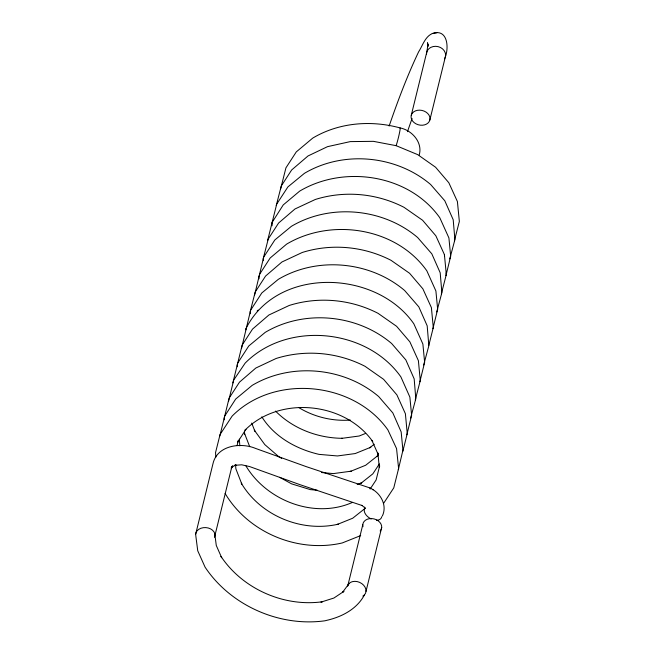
<?xml version="1.0" encoding="UTF-8"?>
<svg xmlns="http://www.w3.org/2000/svg" width="655" height="655" viewBox="0 0 655 655"><rect width="100%" height="100%" fill="white"/><g stroke="black" fill="none" stroke-linecap="round" stroke-linejoin="round"><path stroke-width="0.98" d="M254.598 295.012L263.67 257.161L274.854 239.943L291.369 226.335C330.349 203.189 383.2 208.233 417.628 237.503L431.817 253.829L440.193 272.775L441.879 292.719L436.705 311.96M280.618 188.91L285.932 167.852L296.281 151.903L312.738 138.099C338.922 122.469 371.082 119.98 400.189 127.938C412.06 130.32 422.86 142.479 419.233 154.981M219.826 435.968L229.111 398.15L239.493 382.143L255.835 368.028L276.173 358.457C305.459 349.262 337.8 352.243 365.048 366.325L383.609 379.335L396.897 394.891L405.396 413.731L407.246 433.667L402.776 451.467M232.844 382.913L242.153 345.103L252.527 329.097L268.886 315.006L289.215 305.459C318.486 296.273 350.81 299.253 378.033 313.319L396.602 326.305L409.883 341.861L418.398 360.684L420.264 380.612L415.262 399.918M245.854 329.866L246.075 328.343M272.152 222.25L272.046 225.795M195.657 534.21L212.973 463.724C217.042 445.392 240.639 442.133 255.556 448.421L306.18 466.614L367.111 486.992C378.967 490.3 388.087 504.162 382.348 515.993M214.938 535.471L231.813 466.802L231.338 468.685L232.697 465.811L231.207 467.392L236.111 464.927L234.646 465.312L241.703 464.804L249.678 466.589L300.105 484.708L362.182 505.554L361.74 505.316L364.704 507.65M411.258 115.305L426.741 52.244L428.059 44.196L427.797 46.571L427.527 42.714L427.92 45.187M429.827 120.094A9.588 7.41 13.8 0 0 417.546 110.302A9.588 7.41 13.8 0 0 414.247 122.706A9.588 7.41 13.8 0 0 429.827 120.094L445.359 56.854C449.076 47.07 447.471 28.239 432.316 33.536C424.989 36.705 422.598 45.686 418.602 51.86C407.197 75.923 397.798 100.886 389.127 126.047M347.69 586.184L362.78 524.745M366.014 591.334L381.701 527.455M276.238 205.572L281.282 185.971L291.655 169.972L308.038 155.947L327.533 146.655L350.253 141.611L373.358 141.333L396.128 145.672L417.718 154.637L435.575 167.23L448.839 182.761L457.403 201.535L459.343 221.447L454.398 240.786M267.649 240.426L276.705 204.114L287.905 186.912L304.428 173.329C343.384 150.191 396.201 155.235 430.613 184.489L444.81 200.79L453.194 219.72L454.906 239.673L449.756 258.913M237.11 445.384L238.314 440.61L237.716 442.043L245.969 429.312L244.904 430.269C279.357 395.383 344.653 401.769 372.736 441.576L371.925 440.455L378.181 454.488L377.902 452.957L379.294 467.449L379.663 465.861L376.126 479.951L370.14 489.048M445.932 275.665L450.681 256.277L448.912 237.929L439.824 217.796C409.26 174.549 344.301 164.552 299.687 191.113L283.23 204.933L272.202 222.291M446.161 272.873L446.317 274.502L441.355 293.825M432.898 328.712L437.663 309.332L435.894 290.976L426.847 270.826C396.267 227.555 331.266 217.55 286.628 244.127L270.179 257.972L259.83 273.937L258.872 276.811L259.028 278.842M428.82 345.357L433.291 327.557L431.399 307.629L422.868 288.822L409.588 273.282L391.027 260.322C363.812 246.264 331.52 243.283 302.266 252.47L281.937 261.984L265.57 276.058L255.196 292.056L250.194 311.665L250.357 313.704M419.855 381.759L424.645 362.387L422.884 344.031L413.87 323.857C376.707 270.106 279.014 266.02 246.779 326.976L246.141 328.392M406.82 434.814L411.627 415.442L409.866 397.086L400.885 376.887C366.677 328.392 287.136 320.623 245.166 363.107L233.729 380.023L228.587 401.114M398.314 469.676L402.923 450.263L401.163 431.923L392.844 412.945L378.688 396.553C344.186 367.218 291.246 362.166 252.191 385.361L235.694 399.042L224.559 416.31M407.451 131.671L412.077 118.481M423.654 364.999L428.845 345.774L427.183 325.822L418.823 306.868L404.651 290.517C370.198 261.222 317.315 256.179 278.31 279.341L261.795 292.973L250.628 310.208L241.597 348.067M410.603 418.046L415.81 398.829L414.173 378.877L405.838 359.906L391.665 343.531C357.188 314.22 304.28 309.176 265.25 332.347L248.744 346.004L237.593 363.255M376.879 456.6L378.508 454.12M379.392 463.887L372.842 473.843L360.668 483.505L361.748 482.694L357.18 484.544M383.462 503.556L393.778 487.86L398.608 468.497L396.562 448.601L387.907 429.917C353.675 381.39 274.093 373.62 232.107 416.13L220.08 434.494L215.536 452.63L215.823 457.198M349 583.638L342.45 592.456L343.965 591.326L333.886 598.04L320.966 602.125L322.366 601.765C283.836 607.12 242.571 588.87 220.997 556.431L221.685 557.724L216.273 545.443L214.75 533.579M364.467 594.863C356.86 609.207 341.681 616.985 326.395 620.424L325.003 620.784C279.431 627.122 230.601 605.531 205.08 567.156L197.736 550.773L195.853 536.109A9.547 7.213 2.8 0 1 200.929 528.258A9.71 7.344 2.8 0 1 213.907 531.77A9.547 7.213 2.8 0 1 214.48 537.321M257.137 311.01L258.234 310.085M374.226 444.229L369.641 447.864L370.828 447.226L355.215 453.555L337.44 455.954L319.059 454.374C296.396 449.142 274.38 436.918 261.812 416.817M377.935 455.528L365.678 465.246L350.22 471.502L351.252 471.174L333.362 473.598L321.449 472.525M364.958 508.493L352.701 518.22L337.235 524.483L338.275 524.18C301.578 532.662 260.543 515.665 241.269 483.161L241.851 484.151L235.874 468.824L235.571 464.968M365.596 433.413L359.202 436.001L341.525 438.392L342.27 438.31C317.601 438.056 293.006 428.714 275.534 411.086M352.349 502.45C314.506 519.202 266.618 500.739 245.871 465.803M360.692 535.593L342.238 542.954C297.927 553.205 248.376 532.687 225.107 493.436M432.316 33.536L434.371 33.176M434.756 33.118L436.836 32.75M350.327 420.06C332.674 421.402 314.359 417.014 299.179 407.819M317.282 490.235L310.282 489.604L291.614 483.865L279.66 477.307M372.474 489.482L373.104 489.825M369.78 488.049L370.231 488.294M281.699 458.361L279.022 456.895L264.817 444.614L254.32 430.188L254.877 431.195L251.716 423.081M365.162 508.386L364.54 507.15L364.827 507.813M446.317 274.502L444.401 254.582L435.853 235.792L422.581 220.252L404.012 207.324C376.822 193.274 344.546 190.302 315.317 199.472L294.987 208.97L278.612 223.011L268.239 239.01L263.22 258.619L263.375 260.649M249.702 446.669L244.413 433.086L244.651 434.453L244.421 431.579M444.401 254.582L444.557 256.146M237.175 364.72L237.339 366.751M239.321 439.153L239.845 445.867M224.157 417.767L224.313 419.806M362.952 526.718A9.588 7.41 13.8 0 1 374.046 518.916A9.588 7.41 13.8 0 1 380.154 530.992M347.92 585.275A9.547 7.418 25.2 0 1 352.619 581.607A9.71 7.549 25.2 0 1 365.081 587.24A9.547 7.418 25.2 0 1 362.862 596.115M381.75 516.68A9.596 6.026 30.8 0 1 376.478 520.267M371.213 518.989A9.596 6.026 30.8 0 1 364.843 508.108M400 128.044A9.596 0.606 -76.3 0 1 399.149 134.463A9.596 0.606 -76.3 0 1 396.078 145.697M444.499 58.827A9.727 8.22 12 0 0 445.154 52.596L444.115 50.591A9.538 8.065 12 0 0 433.209 46.546L430.949 47.332A9.727 8.22 12 0 0 426.52 54.365"/></g></svg>
